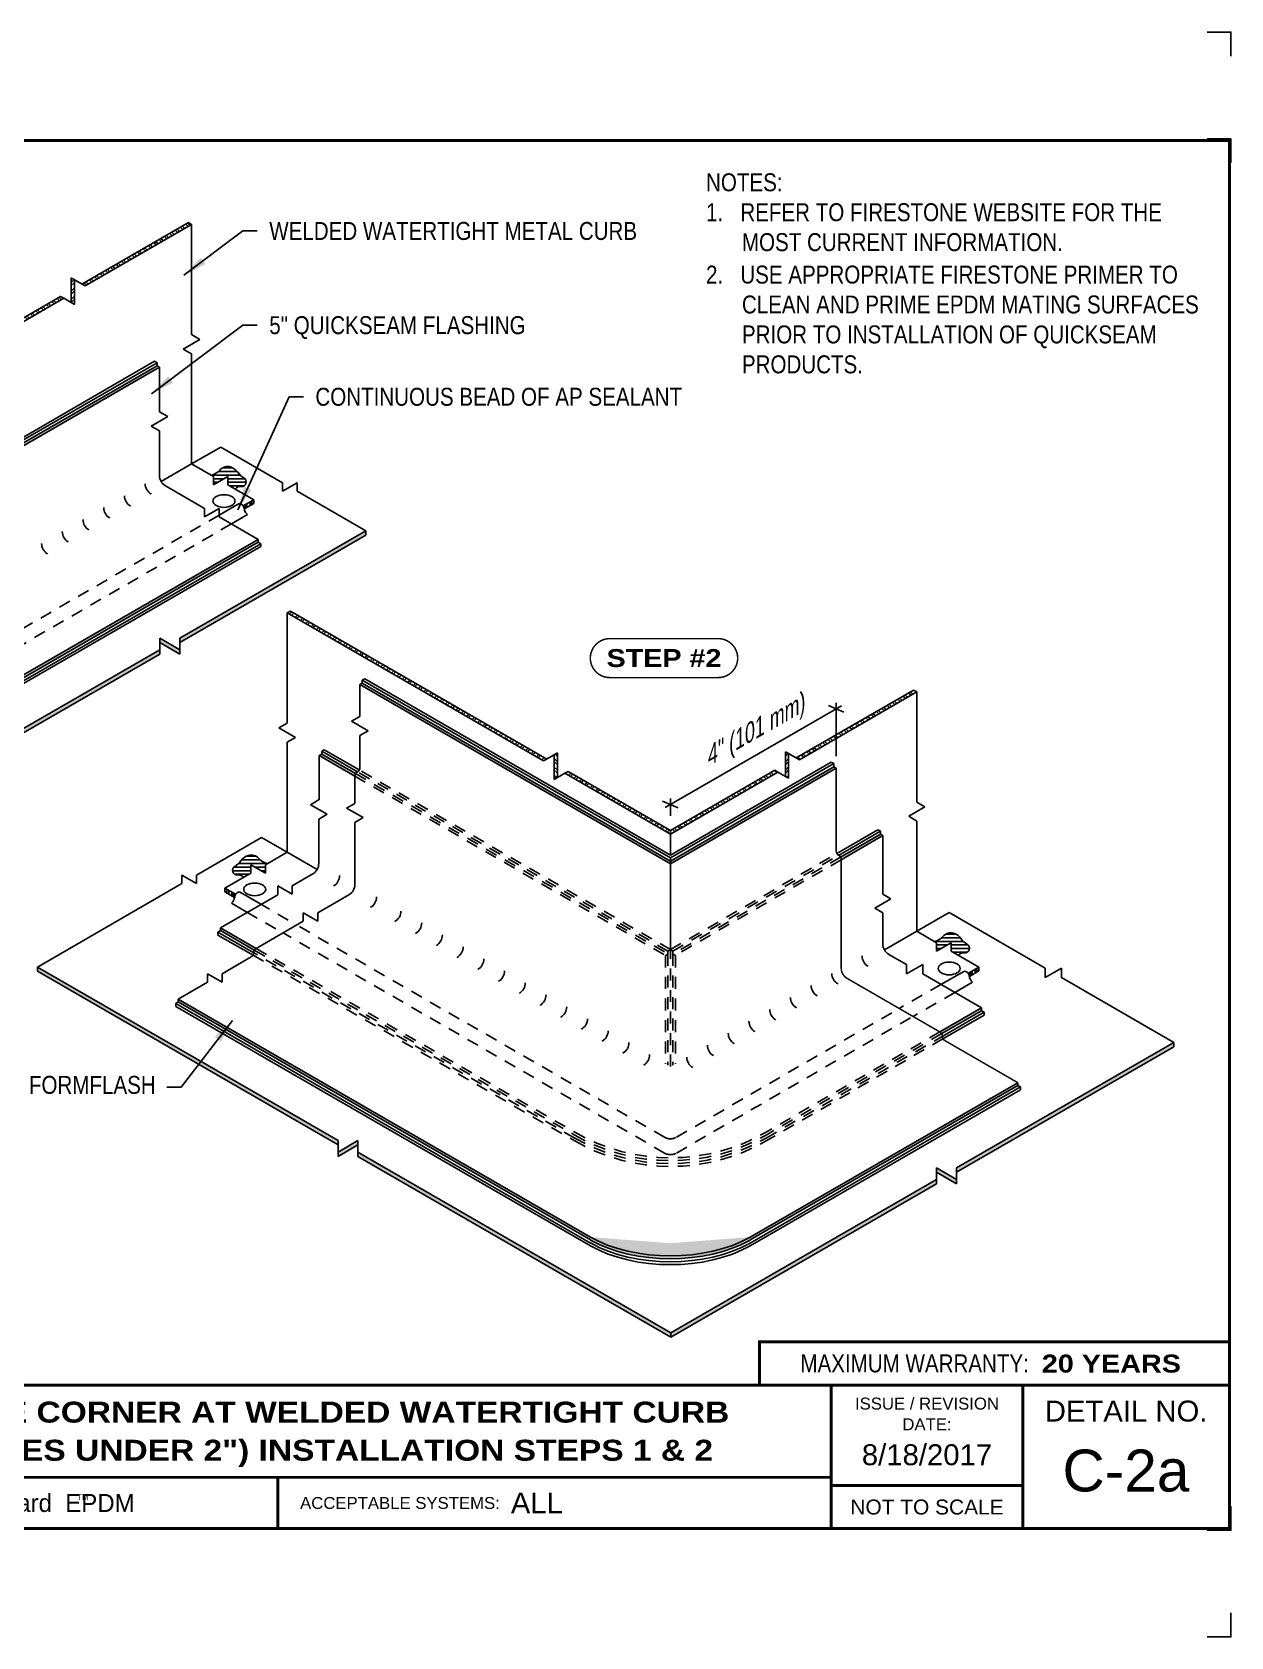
# Model space of a CAD drawing. Header units: inches. Extents: x 165.4 to 185.5, y -186.4 to -169.7.
# Drawn here: x 172.96 to 185.48, y -186.43 to -169.67 of the extents above; entities that cross this region are included whole.
import ezdxf
from ezdxf.enums import TextEntityAlignment as Align

# ---------------------------------------------------------------- set-up
doc = ezdxf.new("R2010")
doc.units = ezdxf.units.IN
doc.header["$MEASUREMENT"] = 0
doc.linetypes.add('HIDDEN', pattern=[0.375, 0.25, -0.125])
doc.linetypes.add('HIDDEN2', pattern=[0.1875, 0.125, -0.0625])
doc.layers.get('0').update_dxf_attribs({"linetype": 'CONTINUOUS'})
doc.layers.get('DEFPOINTS').update_dxf_attribs({"linetype": 'CONTINUOUS'})
for name, color, linetype in [('FSBP-ACCESSORY-OTHER', 7, 'CONTINUOUS'), ('FSBP-ANNO-NOTE', 7, 'CONTINUOUS'), ('FSBP-MEMBRANE', 7, 'CONTINUOUS'), ('FSBP-SEALANTS', 1, 'CONTINUOUS'), ('FSBP-TTLB', 7, 'CONTINUOUS'), ('FSBP-TTLB-BORDER', 7, 'CONTINUOUS'), ('FSBP-TTLB-TEXT', 7, 'CONTINUOUS')]:
    doc.layers.add(name, color=color, linetype=linetype)
doc.styles.add('FSBP_ARIAL', font='arial.ttf')
doc.styles.add('FSBP_ARIAL_BOLD', font='')
doc.styles.add('FSBP_ARIAL_NAR', font='ARIALN.TTF')
doc.styles.add('FSBP_BANKGOTHIC', font='bgothm.ttf')
doc.styles.get('FSBP_ARIAL_BOLD').set_extended_font_data('Arial Black')
doc.dimstyles.new('FSBP-LEADER', dxfattribs={"dimtxt": 0.1875, "dimasz": 0.25, "dimexe": 0.0625, "dimexo": 0.125, "dimgap": 0.125, "dimtad": 0, "dimtih": 1, "dimtoh": 1, "dimdec": 4, "dimzin": 0, "dimdsep": 46, "dimlunit": 4, "dimtxsty": 'FSBP_ARIAL_NAR', "dimcen": 0.09375, "dimclrd": 256, "dimclre": 256, "dimclrt": 256, "dimadec": 0, "dimazin": 0, "dimtfac": 1, "dimtdec": 4, "dimtofl": 0, "dimtmove": 0, "dimatfit": 3, "dimfxl": 0, "dimtolj": 1, "dimtzin": 0, "dimlwd": -1, "dimlwe": -1, "dimarcsym": 0})
pattern_1 = [(45, (0, 0), (-0.044194174, 0.044194174), []), (45, (0, 0.03125), (-0.044194174, 0.044194174), [])]
pattern_2 = [(135, (0, 0), (-0.044194174, -0.044194174), []), (135, (-0.03125, 0), (-0.044194174, -0.044194174), [])]

# ---------------------------------------------------------------- blocks, each defined once
blk = doc.blocks.new('TTLB-EPDM_2')
at = {"layer": 'DEFPOINTS', "linetype": 'Continuous', "ltscale": 1.75}
for points in [[(20.016, 13.881), (20.016, 14.131), (19.766, 14.131)], [(20.016, -2.381), (20.016, -2.631), (19.766, -2.631)]]:
    blk.add_lwpolyline(points, dxfattribs=at)
at = {"layer": 'DEFPOINTS', "color": 1}
for points in [[(20.016, 12.766), (20.016, 13.016), (19.766, 13.016)], [(20.016, -1.266), (20.016, -1.516), (19.766, -1.516)]]:
    blk.add_lwpolyline(points, dxfattribs=at)
at = {"layer": 'FSBP-TTLB', "const_width": 0.0312}
blk.add_lwpolyline([(15.09, 0), (20, 0), (20, 0.451), (15.09, 0.451)], close=True, dxfattribs=at)
for points in [[(0, 0), (0, -1.5), (20, -1.5), (20, 0), (0, 0)], [(15.84, 0), (15.84, -0.964)], [(17.841, 0), (17.841, -1.5)], [(20, 0), (20, -1.5)], [(4.825, -0.964), (15.84, -0.964)], [(15.84, -0.964), (15.84, -1.5)], [(15.84, -1.049), (17.841, -1.049)]]:
    blk.add_lwpolyline(points, dxfattribs=at)
at = {"layer": 'FSBP-TTLB-BORDER', "const_width": 0.0312}
blk.add_lwpolyline([(20, 0), (20, 13), (0, 13), (0, 0)], dxfattribs=at)
at = {"layer": 'FSBP-TTLB-TEXT', "const_width": 0.0312}
blk.add_lwpolyline([(10.062, -0.964), (10.062, -1.5)], dxfattribs=at)
at = {"layer": 'FSBP-TTLB-TEXT', "style": 'FSBP_ARIAL_NAR'}
blk.add_text('MAXIMUM WARRANTY:', height=0.1875, dxfattribs=at).set_placement((17.905, 0.226), align=Align.MIDDLE_RIGHT)
at = {"layer": 'FSBP-TTLB-TEXT'}
for s, height, style, p in [('ISSUE / REVISION', 0.125, 'FSBP_ARIAL', (16.841, -0.194)), ('DETAIL NO.', 0.2188, 'FSBP_ARIAL', (18.921, -0.272)), ('DATE:', 0.125, 'FSBP_ARIAL', (16.841, -0.41)), ('RubberGard  EPDM', 0.1875, 'FSBP_BANKGOTHIC', (7.443, -1.232)), ('TM', 0.0625, 'FSBP_BANKGOTHIC', (8.023, -1.17)), ('NOT TO SCALE', 0.15625, 'FSBP_ARIAL', (16.841, -1.274))]:
    blk.add_text(s, height=height, dxfattribs=dict(at, style=style)).set_placement(p, align=Align.MIDDLE_CENTER)
at = {"layer": 'FSBP-TTLB-TEXT', "style": 'FSBP_ARIAL'}
blk.add_text('ACCEPTABLE SYSTEMS:', height=0.125, dxfattribs=at).set_placement((10.293, -1.232), align=Align.MIDDLE_LEFT)
at = {"layer": 'FSBP-TTLB-TEXT'}
for tag, height, style, p in [('MAXIMUM_WARRANTY', 0.188, 'FSBP_ARIAL_BOLD', (18.04, 0.224)), ('ACCPT_SYSTEMS', 0.219, 'FSBP_ARIAL', (12.494, -1.232))]:
    blk.add_attdef(tag, text='', height=height, dxfattribs=dict(at, style=style)).set_placement(p, align=Align.MIDDLE_LEFT)
for tag, height, style, p in [('DETAIL_DESCP_LINE_1', 0.219, 'FSBP_ARIAL_BOLD', (10.331, -0.283)), ('DETAIL_DESCP_LINE_2', 0.219, 'FSBP_ARIAL_BOLD', (10.331, -0.681)), ('ISSUE_REV_DATE', 0.219, 'FSBP_ARIAL', (16.841, -0.728)), ('DETAIL_NUMBER', 0.438, 'FSBP_ARIAL', (18.919, -0.893))]:
    blk.add_attdef(tag, text='', height=height, dxfattribs=dict(at, style=style)).set_placement(p, align=Align.MIDDLE_CENTER)

msp = doc.modelspace()

# ---------------------------------------------------------------- hatches: boundary and pattern name
h = msp.add_hatch(color=256)
h.dxf.hatch_style = 1
h.paths.add_polyline_path([(172.686, -176.521), (173.752, -175.905), (173.739, -175.883), (172.686, -176.491, -0.131652), (172.186, -176.625), (172.186, -176.655, 0.131652)])
at = {"layer": 'FSBP-ACCESSORY-OTHER'}
h = msp.add_hatch(dxfattribs=at)
h.set_pattern_fill('STEEL', color=256, scale=0.5, style=0)
h.set_pattern_definition(pattern_1)
h.paths.add_polyline_path([(173.4, -172.26), (173.366, -172.24), (173.366, -172.498), (173.4, -172.518)])
h.paths.add_polyline_path([(171.118, -172.434), (171.084, -172.453), (172.186, -173.089), (172.186, -173.05)])
h.paths.add_polyline_path([(169.783, -171.663), (169.749, -171.683), (170.86, -172.324), (170.894, -172.305)])
h = msp.add_hatch(dxfattribs=at)
h.set_pattern_fill('STEEL', color=256, scale=0.5, angle=90, style=0)
h.set_pattern_definition(pattern_2)
h.paths.add_polyline_path([(173.288, -172.453), (173.254, -172.434), (172.186, -173.05), (172.186, -173.089)])
h.paths.add_polyline_path([(174.623, -171.683), (174.589, -171.663), (173.478, -172.305), (173.512, -172.324)])
h.paths.add_polyline_path([(171.006, -172.24), (170.972, -172.26), (170.972, -172.518), (171.006, -172.498)])
h = msp.add_hatch(dxfattribs=at)
h.set_pattern_fill('STEEL', color=256, scale=0.4, angle=45, style=0)
h.set_pattern_definition([(90, (343.233444, -47.10611), (0.05, 7e-18), []), (90, (343.25112, -47.08843), (0.05, 7e-18), [])])
edge = h.paths.add_edge_path()
edge.add_line((175.272, -174.558), (175.272, -174.597))
edge.add_line((175.272, -174.597), (175.172, -174.654))
edge.add_spline(control_points=[(175.172, -174.654), (175.17, -174.642), (175.168, -174.63), (175.162, -174.621)], knot_values=[0.07603, 0.07603, 0.07603, 0.07603, 0.128056, 0.128056, 0.128056, 0.128056], degree=3, periodic=0)
edge.add_line((175.162, -174.621), (175.272, -174.558))
h = msp.add_hatch(dxfattribs=at)
h.set_pattern_fill('STEEL', color=256, scale=0.5, style=0)
h.set_pattern_definition(pattern_1)
h.paths.add_polyline_path([(175.655, -175.72), (175.621, -175.739), (178.298, -177.285), (178.332, -177.266)])
h.paths.add_polyline_path([(178.556, -177.395), (178.522, -177.414), (179.624, -178.051), (179.624, -178.012)])
h.paths.add_polyline_path([(180.859, -177.208), (180.825, -177.189), (180.825, -177.447), (180.859, -177.467)])
h = msp.add_hatch(dxfattribs=at)
h.set_pattern_fill('STEEL', color=256, scale=0.5, angle=90, style=0)
h.set_pattern_definition(pattern_2)
h.paths.add_polyline_path([(178.41, -177.479), (178.444, -177.459), (178.444, -177.201), (178.41, -177.221)])
h.paths.add_polyline_path([(179.624, -178.012), (179.624, -178.051), (180.747, -177.402), (180.713, -177.383)])
h.paths.add_polyline_path([(181.356, -177.051), (181.356, -177.012), (180.937, -177.253), (180.971, -177.273)])
h.paths.add_polyline_path([(182.198, -176.565), (182.164, -176.545), (181.356, -177.012), (181.356, -177.051)])
h = msp.add_hatch(dxfattribs=at)
h.set_pattern_fill('STEEL', color=256, scale=0.4, angle=45, style=0)
h.set_pattern_definition([(90, (7.010076, -51.1629), (-0.05, 7e-18), []), (90, (6.9924, -51.14522), (-0.05, 7e-18), [])])
edge = h.paths.add_edge_path()
edge.add_line((174.971, -178.614), (174.971, -178.653))
edge.add_line((174.971, -178.653), (175.071, -178.711))
edge.add_spline(control_points=[(175.071, -178.711), (175.074, -178.699), (175.076, -178.687), (175.081, -178.678)], knot_values=[0.07603, 0.07603, 0.07603, 0.07603, 0.128056, 0.128056, 0.128056, 0.128056], degree=3, periodic=0)
edge.add_line((175.081, -178.678), (174.971, -178.614))
h = msp.add_hatch(dxfattribs=at)
h.set_pattern_fill('STEEL', color=256, scale=0.4, angle=45, style=0)
h.set_pattern_definition([(90, (350.808213, -51.98812), (0.05, 7e-18), []), (90, (350.82589, -51.970444), (0.05, 7e-18), [])])
edge = h.paths.add_edge_path()
edge.add_line((182.847, -179.44), (182.847, -179.479))
edge.add_line((182.847, -179.479), (182.747, -179.536))
edge.add_spline(control_points=[(182.747, -179.536), (182.745, -179.524), (182.742, -179.512), (182.737, -179.503)], knot_values=[0.07603, 0.07603, 0.07603, 0.07603, 0.128056, 0.128056, 0.128056, 0.128056], degree=3, periodic=0)
edge.add_line((182.737, -179.503), (182.847, -179.44))
at = {"layer": 'FSBP-MEMBRANE'}
h = msp.add_hatch(color=256, dxfattribs=at)
h.paths.add_polyline_path([(174.224, -173.179), (174.25, -173.194), (172.201, -174.378), (172.175, -174.363)])
edge = h.paths.add_edge_path()
edge.add_line((173.715, -175.927), (173.701, -175.904))
edge.add_arc((173.231, -175.021), 1, 298.0486, 300)
edge.add_line((173.731, -175.888), (175.281, -174.993))
edge.add_line((175.281, -174.993), (175.281, -175.023))
edge.add_line((175.281, -175.023), (173.731, -175.918))
edge.add_arc((173.231, -175.051), 1, 298.9084, 300, ccw=False)
edge = h.paths.add_edge_path()
edge.add_line((172.201, -175.522), (172.175, -175.522))
edge.add_line((172.175, -175.522), (172.175, -174.363))
edge.add_line((172.175, -174.363), (172.201, -174.378))
edge.add_line((172.201, -174.378), (172.201, -175.509))
edge.add_arc((172.326, -175.509), 0.125, 540, 545.9726)
h = msp.add_hatch(color=256, dxfattribs=at)
h.paths.add_polyline_path([(167.93, -174.882), (167.93, -174.927), (169.873, -176.049), (169.873, -176.004)])
h.paths.add_polyline_path([(170.08, -176.049), (170.08, -176.004), (169.873, -176.124), (169.873, -176.169)])
h.paths.add_polyline_path([(170.08, -176.124), (170.08, -176.169), (172.186, -177.384), (172.186, -177.339)])
h.paths.add_polyline_path([(174.292, -176.169), (174.292, -176.124), (172.186, -177.339), (172.186, -177.384)])
h.paths.add_polyline_path([(174.292, -176.004), (174.292, -176.049), (174.499, -176.169), (174.499, -176.124)])
h.paths.add_polyline_path([(176.442, -174.927), (176.442, -174.882), (174.499, -176.004), (174.499, -176.049)])
h = msp.add_hatch(color=256, dxfattribs=at)
h.paths.add_polyline_path([(176.406, -176.473), (176.38, -176.488), (179.624, -178.361), (179.624, -178.331)])
h.paths.add_polyline_path([(181.356, -177.361), (181.33, -177.346), (179.624, -178.331), (179.624, -178.361)])
h = msp.add_hatch(color=256, dxfattribs=at)
h.paths.add_polyline_path([(175.982, -177.214), (175.956, -177.229), (176.328, -177.444, -0.14145), (176.335, -177.418)])
h.paths.add_polyline_path([(174.925, -179.028), (174.925, -179.058), (175.278, -179.262, -0.14145), (175.298, -179.243)])
h = msp.add_hatch(color=256, dxfattribs=at)
h.paths.add_polyline_path([(181.843, -178.066), (181.817, -178.051), (181.401, -178.291, -0.141435), (181.408, -178.317)])
h.paths.add_polyline_path([(182.873, -179.894), (182.873, -179.864), (182.438, -180.116, -0.14145), (182.458, -180.134)])
h = msp.add_hatch(color=256, dxfattribs=at)
h.paths.add_polyline_path([(173.012, -179.438), (173.012, -179.483), (176.153, -181.296), (176.153, -181.251)])
h.paths.add_polyline_path([(176.359, -181.296), (176.359, -181.251), (176.153, -181.371), (176.153, -181.416)])
h.paths.add_polyline_path([(176.359, -181.371), (176.359, -181.416), (179.629, -183.304), (179.629, -183.259)])
h.paths.add_polyline_path([(182.404, -181.702), (182.404, -181.657), (179.629, -183.259), (179.629, -183.304)])
h.paths.add_polyline_path([(182.404, -181.537), (182.404, -181.582), (182.611, -181.702), (182.611, -181.657)])
h.paths.add_polyline_path([(184.882, -180.271), (184.882, -180.226), (182.611, -181.537), (182.611, -181.582)])
h = msp.add_hatch(color=256, dxfattribs=at)
edge = h.paths.add_edge_path()
edge.add_line((174.484, -179.773), (174.484, -179.803))
edge.add_line((174.484, -179.803), (178.79, -182.289))
edge.add_ellipse((179.625, -181.805), major_axis=(1.187, 0.001), ratio=0.573411, start_angle=225.2917, end_angle=314.5129)
edge.add_line((180.457, -182.289), (183.252, -180.676))
edge.add_line((183.252, -180.676), (183.252, -180.646))
edge.add_line((183.252, -180.646), (180.457, -182.259))
edge.add_ellipse((179.625, -181.775), major_axis=(1.187, 0.001), ratio=0.573411, start_angle=225.2917, end_angle=314.5129, ccw=False)
edge.add_line((178.79, -182.259), (174.484, -179.773))
at = {"layer": 'FSBP-SEALANTS'}
h = msp.add_hatch(dxfattribs=at)
h.set_pattern_fill('ANSI31', color=256, scale=0.3, angle=135, style=0)
h.paths.add_polyline_path([(175.169, -174.33, -0.114172), (175.105, -174.271, 0.17273), (175.028, -174.215, 0.294299), (174.919, -174.247, -0.169032), (174.826, -174.3), (174.851, -174.314), (174.851, -174.402), (175.003, -174.314), (175.003, -174.402), (175.079, -174.446, -0.271759), (175.14, -174.419, 0.817617)])
h = msp.add_hatch(dxfattribs=at)
h.set_pattern_fill('ANSI31', color=256, scale=0.3, angle=135, style=0)
h.set_pattern_definition([(180, (5.871283, -4.056792), (-7e-18, -0.0375), [])])
h.paths.add_polyline_path([(175.24, -178.371), (175.393, -178.459), (175.393, -178.371), (175.417, -178.357, -0.169032), (175.324, -178.304, 0.294299), (175.215, -178.272, 0.17273), (175.138, -178.328, -0.114172), (175.074, -178.387, 0.817617), (175.104, -178.476, -0.271759), (175.165, -178.503), (175.24, -178.459)])
h = msp.add_hatch(dxfattribs=at)
h.set_pattern_fill('ANSI31', color=256, scale=0.3, angle=135, style=0)
h.set_pattern_definition([(180, (7.553695, -4.869847), (-7e-18, -0.0375), [])])
h.paths.add_polyline_path([(182.723, -179.2, -0.114172), (182.659, -179.141, 0.17273), (182.582, -179.085, 0.294299), (182.473, -179.117, -0.169032), (182.38, -179.17), (182.404, -179.184), (182.404, -179.272), (182.557, -179.184), (182.557, -179.272), (182.633, -179.316, -0.271759), (182.693, -179.289, 0.817617)])

# ---------------------------------------------------------------- linework, layer by layer
at = {"layer": 'FSBP-ACCESSORY-OTHER'}
for p, q in [((173.478, -172.305), (174.589, -171.663)), ((174.623, -171.683), (173.512, -172.324)), ((174.623, -171.683), (174.589, -171.663)), ((174.623, -172.833), (174.623, -171.683)), ((173.4, -172.26), (173.366, -172.24)), ((173.366, -172.24), (173.366, -172.498)), ((173.4, -172.518), (173.4, -172.26)), ((173.4, -172.26), (173.512, -172.324)), ((172.186, -173.05), (173.254, -172.434)), ((173.288, -172.453), (172.186, -173.089)), ((173.288, -172.453), (173.254, -172.434)), ((173.4, -172.518), (173.288, -172.453)), ((174.536, -172.983), (174.709, -172.883)), ((174.709, -172.883), (174.623, -172.833)), ((174.536, -172.983), (174.623, -173.032)), ((174.623, -174.183), (174.623, -173.032)), ((174.623, -174.183), (174.304, -174.366)), ((174.623, -174.183), (174.851, -174.314)), ((174.851, -174.402), (175.003, -174.314)), ((174.851, -174.402), (174.851, -174.314)), ((175.003, -174.314), (175.003, -174.402)), ((175.003, -174.402), (175.272, -174.558)), ((175.272, -174.558), (175.162, -174.621)), ((175.272, -174.597), (175.172, -174.654)), ((175.272, -174.558), (175.272, -174.597)), ((175.621, -175.739), (175.655, -175.72)), ((175.621, -175.739), (178.298, -177.285)), ((175.621, -176.89), (175.621, -175.739)), ((178.332, -177.266), (175.655, -175.72)), ((182.164, -176.545), (180.937, -177.253)), ((180.971, -177.273), (182.198, -176.565)), ((182.198, -176.565), (182.164, -176.545)), ((182.198, -177.717), (182.198, -176.565)), ((175.534, -176.94), (175.621, -176.89)), ((175.707, -177.039), (175.534, -176.94)), ((175.707, -177.039), (175.621, -177.089)), ((175.621, -178.239), (175.621, -177.089)), ((178.41, -177.221), (178.298, -177.285)), ((178.41, -177.221), (178.444, -177.201)), ((178.41, -177.479), (178.41, -177.221)), ((178.444, -177.201), (178.444, -177.459)), ((180.825, -177.189), (180.859, -177.208)), ((180.825, -177.189), (180.825, -177.447)), ((180.859, -177.467), (180.859, -177.208)), ((180.859, -177.208), (180.971, -177.273)), ((178.41, -177.479), (178.522, -177.414)), ((178.522, -177.414), (178.556, -177.395)), ((178.522, -177.414), (179.624, -178.051)), ((179.624, -178.012), (178.556, -177.395)), ((180.713, -177.383), (179.624, -178.012)), ((179.624, -178.051), (180.747, -177.402)), ((180.747, -177.402), (180.713, -177.383)), ((180.859, -177.467), (180.747, -177.402)), ((182.113, -177.864), (182.282, -177.766)), ((182.282, -177.766), (182.198, -177.717)), ((182.113, -177.864), (182.198, -177.913)), ((182.198, -179.065), (182.198, -177.913)), ((179.624, -178.051), (179.624, -178.012)), ((179.624, -178.051), (179.624, -178.269)), ((175.621, -178.239), (175.393, -178.371)), ((175.621, -178.239), (175.935, -178.421)), ((175.24, -178.459), (174.971, -178.614)), ((175.393, -178.459), (175.24, -178.371)), ((175.24, -178.371), (175.24, -178.459)), ((175.393, -178.459), (175.393, -178.371)), ((174.971, -178.614), (175.081, -178.678)), ((174.971, -178.614), (174.971, -178.653)), ((174.971, -178.653), (175.071, -178.711)), ((182.198, -179.065), (181.86, -179.26)), ((182.198, -179.065), (182.404, -179.184)), ((182.404, -179.272), (182.557, -179.184)), ((182.404, -179.272), (182.404, -179.184)), ((182.557, -179.184), (182.557, -179.272)), ((182.557, -179.272), (182.847, -179.44)), ((182.847, -179.44), (182.737, -179.503)), ((182.847, -179.479), (182.747, -179.536)), ((182.847, -179.44), (182.847, -179.479))]:
    msp.add_line(p, q, dxfattribs=at)
for centre in [(174.961, -174.571), (182.536, -179.453)]:
    msp.add_ellipse(centre, major_axis=(-0.115, 0), ratio=0.57735, dxfattribs=at)
at = {"layer": 'FSBP-ACCESSORY-OTHER', "extrusion": (0, 0, -1)}
msp.add_ellipse((175.282, -178.627), major_axis=(0.115, 0), ratio=0.57735, dxfattribs=at)
at = {"layer": 'FSBP-ANNO-NOTE'}
for p, q in [((181.41, -176.71), (179.57, -177.772)), ((181.437, -176.775), (181.275, -176.706)), ((181.356, -177.236), (181.356, -176.678)), ((179.705, -177.775), (179.542, -177.706)), ((179.624, -177.858), (179.624, -177.678))]:
    msp.add_line(p, q, dxfattribs=at)
at = {"layer": 'FSBP-ANNO-NOTE', "const_width": 0.0156}
msp.add_lwpolyline([(178.991, -176.415), (180.123, -176.415, 1), (180.123, -176.008), (178.991, -176.008, 1)], format="xyb", close=True, dxfattribs=at)
at = {"layer": 'FSBP-MEMBRANE'}
for p, q in [((172.186, -174.295), (174.236, -173.111)), ((172.186, -174.325), (174.262, -173.126)), ((174.236, -173.111), (174.262, -173.126)), ((174.262, -173.126), (174.262, -173.158)), ((174.262, -173.158), (172.212, -174.341)), ((174.288, -173.173), (172.238, -174.356)), ((174.262, -173.158), (174.288, -173.173)), ((174.374, -173.688), (174.288, -173.639)), ((174.201, -173.788), (174.374, -173.688)), ((174.201, -173.788), (174.288, -173.838)), ((174.623, -174.183), (174.927, -174.007)), ((174.927, -174.007), (175.574, -174.381)), ((175.574, -174.469), (175.727, -174.381)), ((175.574, -174.469), (175.574, -174.381)), ((175.727, -174.381), (175.727, -174.469)), ((175.727, -174.469), (176.442, -174.882)), ((174.758, -174.736), (174.91, -174.648)), ((174.758, -174.736), (174.758, -174.648)), ((174.91, -174.648), (174.91, -174.736)), ((175.318, -174.971), (172.686, -176.491)), ((176.442, -174.882), (174.499, -176.004)), ((176.442, -174.927), (174.499, -176.049)), ((175.318, -175.001), (175.318, -174.971)), ((176.442, -174.882), (176.442, -174.927)), ((175.318, -175.001), (172.686, -176.521)), ((172.686, -176.552), (175.345, -175.017)), ((172.686, -176.582), (175.345, -175.047)), ((175.345, -175.017), (175.318, -175.001)), ((175.345, -175.047), (175.345, -175.017)), ((174.292, -176.124), (172.186, -177.339)), ((174.499, -176.124), (174.292, -176.004)), ((174.292, -176.004), (174.292, -176.169)), ((174.499, -176.169), (174.292, -176.049)), ((174.499, -176.169), (174.499, -176.004)), ((174.292, -176.169), (172.186, -177.384)), ((176.406, -176.473), (176.38, -176.488)), ((179.624, -178.361), (176.38, -176.488)), ((176.38, -176.488), (176.38, -176.821)), ((176.432, -176.427), (176.406, -176.442)), ((176.406, -176.473), (176.406, -176.442)), ((179.624, -178.299), (176.406, -176.442)), ((176.406, -176.473), (179.624, -178.331)), ((179.624, -178.269), (176.432, -176.427)), ((176.294, -176.871), (176.38, -176.821)), ((176.467, -176.971), (176.294, -176.871)), ((176.467, -176.971), (176.38, -177.021)), ((176.008, -177.168), (175.982, -177.183)), ((176.374, -177.38), (176.008, -177.168)), ((176.38, -177.021), (176.38, -177.354)), ((175.982, -177.214), (175.956, -177.229)), ((175.956, -177.229), (176.328, -177.444)), ((175.982, -177.214), (175.982, -177.183)), ((176.355, -177.399), (175.982, -177.183)), ((175.982, -177.214), (176.335, -177.418)), ((179.624, -178.269), (181.304, -177.299)), ((179.624, -178.299), (181.33, -177.314)), ((181.304, -177.299), (181.33, -177.314)), ((181.33, -177.346), (181.33, -177.314)), ((176.328, -177.444), (176.328, -177.729)), ((179.624, -178.331), (181.33, -177.346)), ((181.356, -177.361), (179.624, -178.361)), ((181.33, -177.346), (181.356, -177.361)), ((176.038, -177.842), (175.865, -177.743)), ((176.242, -177.779), (176.328, -177.729)), ((176.415, -177.878), (176.242, -177.779)), ((176.038, -177.842), (175.951, -177.892)), ((176.415, -177.878), (176.328, -177.928)), ((176.328, -177.928), (176.328, -178.576)), ((181.362, -178.252), (181.791, -178.005)), ((181.791, -178.005), (181.817, -178.02)), ((175.354, -178.086), (174.673, -178.479)), ((175.354, -178.086), (175.621, -178.239)), ((181.381, -178.272), (181.817, -178.02)), ((181.817, -178.051), (181.401, -178.291)), ((181.843, -178.066), (181.408, -178.317)), ((181.817, -178.051), (181.817, -178.02)), ((181.817, -178.051), (181.843, -178.066)), ((179.624, -178.299), (179.624, -179.256)), ((174.673, -178.567), (174.52, -178.479)), ((174.52, -178.479), (174.52, -178.567)), ((174.673, -178.567), (174.673, -178.479)), ((174.52, -178.567), (173.012, -179.438)), ((175.674, -178.678), (175.522, -178.59)), ((175.674, -178.678), (175.674, -178.59)), ((181.928, -178.725), (181.843, -178.676)), ((176.266, -178.684), (175.94, -178.872)), ((181.758, -178.823), (181.928, -178.725)), ((181.758, -178.823), (181.843, -178.872)), ((175.788, -178.96), (175.298, -179.243)), ((175.94, -178.96), (175.788, -178.872)), ((175.788, -178.872), (175.788, -178.96)), ((175.94, -178.96), (175.94, -178.872)), ((181.843, -178.872), (181.843, -179.197)), ((182.534, -178.87), (182.198, -179.065)), ((182.534, -178.87), (183.539, -179.45)), ((174.898, -179.074), (174.925, -179.058)), ((174.898, -179.104), (174.898, -179.074)), ((175.272, -179.289), (174.898, -179.074)), ((174.925, -179.058), (174.925, -179.028)), ((174.925, -179.028), (175.298, -179.243)), ((174.925, -179.058), (175.278, -179.262)), ((174.941, -179.509), (175.246, -179.333)), ((182.089, -179.412), (181.905, -179.306)), ((173.012, -179.438), (176.153, -181.251)), ((173.012, -179.438), (173.012, -179.483)), ((176.153, -181.296), (173.012, -179.483)), ((174.941, -179.597), (174.788, -179.509)), ((174.788, -179.509), (174.788, -179.597)), ((174.941, -179.597), (174.941, -179.509)), ((182.089, -179.51), (182.259, -179.412)), ((182.089, -179.51), (182.089, -179.412)), ((182.259, -179.412), (182.259, -179.51)), ((183.539, -179.548), (183.709, -179.45)), ((183.539, -179.548), (183.539, -179.45)), ((183.709, -179.45), (183.709, -179.548)), ((174.484, -179.773), (174.788, -179.597)), ((183.709, -179.548), (184.882, -180.226)), ((174.457, -179.819), (174.484, -179.803)), ((174.457, -179.849), (174.457, -179.819)), ((178.79, -182.321), (174.457, -179.819)), ((174.457, -179.849), (178.79, -182.351)), ((174.484, -179.793), (174.484, -179.773)), ((174.484, -179.803), (174.484, -179.773)), ((178.79, -182.259), (174.484, -179.773)), ((178.79, -182.289), (174.484, -179.803)), ((182.873, -179.864), (182.438, -180.116)), ((182.873, -179.894), (182.458, -180.134)), ((182.464, -180.162), (182.9, -179.91)), ((182.873, -179.894), (182.873, -179.864)), ((182.9, -179.91), (182.873, -179.894)), ((182.9, -179.94), (182.9, -179.91)), ((184.882, -180.226), (182.611, -181.537)), ((184.882, -180.271), (182.611, -181.582)), ((184.882, -180.226), (184.882, -180.271)), ((183.252, -180.646), (180.457, -182.259)), ((180.457, -182.289), (183.252, -180.676)), ((183.252, -180.666), (183.252, -180.646)), ((183.252, -180.676), (183.252, -180.646)), ((183.28, -180.691), (183.252, -180.676)), ((180.457, -182.321), (183.28, -180.691)), ((183.28, -180.721), (180.457, -182.351)), ((183.28, -180.721), (183.28, -180.691)), ((176.153, -181.371), (176.359, -181.251)), ((176.153, -181.416), (176.153, -181.251)), ((176.153, -181.416), (176.359, -181.296)), ((176.359, -181.251), (176.359, -181.416)), ((176.359, -181.371), (179.629, -183.259)), ((179.629, -183.304), (176.359, -181.416)), ((182.404, -181.657), (179.629, -183.259)), ((182.611, -181.657), (182.404, -181.537)), ((182.404, -181.537), (182.404, -181.702)), ((182.611, -181.702), (182.404, -181.582)), ((182.611, -181.702), (182.611, -181.537)), ((182.404, -181.702), (179.629, -183.304)), ((179.629, -183.259), (179.629, -183.304))]:
    msp.add_line(p, q, dxfattribs=at)
at = {"layer": 'FSBP-MEMBRANE', "linetype": 'HIDDEN2'}
for p, q in [((176.328, -177.444), (179.572, -179.317)), ((176.335, -177.418), (179.598, -179.302)), ((179.598, -179.271), (176.355, -177.399)), ((179.624, -179.256), (176.374, -177.38)), ((179.624, -179.256), (181.362, -178.252)), ((179.65, -179.271), (181.381, -178.272)), ((181.401, -178.291), (179.65, -179.302)), ((181.408, -178.317), (179.676, -179.317)), ((175.265, -179.315), (178.624, -181.254)), ((178.624, -181.224), (175.272, -179.289)), ((175.278, -179.262), (178.624, -181.193)), ((175.298, -179.243), (178.624, -181.163)), ((179.572, -179.317), (179.572, -180.448)), ((179.598, -179.302), (179.598, -180.463)), ((179.624, -180.478), (179.624, -179.256)), ((179.65, -179.302), (179.65, -180.463)), ((179.676, -179.317), (179.676, -180.448)), ((179.624, -180.478), (179.624, -180.013)), ((182.438, -180.116), (180.624, -181.163)), ((182.458, -180.134), (180.624, -181.193)), ((180.624, -181.224), (182.464, -180.162)), ((182.471, -180.188), (180.624, -181.254))]:
    msp.add_line(p, q, dxfattribs=at)
at = {"layer": 'FSBP-MEMBRANE', "linetype": 'HIDDEN'}
for p, q in [((179.598, -179.302), (179.572, -179.317)), ((179.624, -179.256), (179.598, -179.271)), ((179.598, -179.302), (179.598, -179.271)), ((179.624, -179.256), (179.65, -179.271)), ((179.65, -179.302), (179.65, -179.271)), ((179.65, -179.302), (179.676, -179.317))]:
    msp.add_line(p, q, dxfattribs=at)
at = {"layer": 'FSBP-MEMBRANE'}
for points in [[(174.288, -173.639), (174.288, -173.173)], [(175.318, -174.971), (174.91, -174.736)], [(175.345, -175.047), (173.796, -175.941)], [(175.865, -177.743), (175.956, -177.69), (175.956, -177.229)], [(181.843, -178.676), (181.843, -178.066)], [(174.925, -179.028), (175.522, -178.684), (175.522, -178.59)], [(174.898, -179.104), (175.265, -179.315)], [(182.873, -179.864), (182.259, -179.51)], [(182.9, -179.94), (182.471, -180.188)]]:
    msp.add_lwpolyline(points, dxfattribs=at)
for points in [[(174.758, -174.648), (174.35, -174.412, -0.267949), (174.288, -174.304), (174.288, -173.838)], [(174.201, -174.498), (174.201, -174.498, -0.267949), (174.138, -174.39)], [(173.768, -174.748), (173.768, -174.748, -0.267949), (173.705, -174.64)], [(173.984, -174.623), (173.984, -174.623, -0.267949), (173.922, -174.515)], [(173.551, -174.873), (173.551, -174.873, -0.267949), (173.489, -174.765)], [(173.335, -174.998), (173.335, -174.998, -0.267949), (173.272, -174.89)], [(173.118, -175.123), (173.118, -175.123, -0.267949), (173.056, -175.015)], [(175.674, -178.59), (175.889, -178.466, 0.267949), (175.951, -178.358), (175.951, -177.892)], [(176.105, -178.591, 0.267949), (176.168, -178.483)], [(176.492, -178.814), (176.492, -178.814, 0.267949), (176.554, -178.706)], [(176.747, -178.962), (176.747, -178.962, 0.267949), (176.809, -178.853)], [(176.963, -179.087), (176.963, -179.087, 0.267949), (177.026, -178.978)], [(177.18, -179.212), (177.18, -179.212, 0.267949), (177.242, -179.103)], [(177.396, -179.337), (177.396, -179.337, 0.267949), (177.459, -179.228)], [(177.613, -179.462), (177.613, -179.462, 0.267949), (177.675, -179.353)], [(177.829, -179.587), (177.829, -179.587, 0.267949), (177.892, -179.478)], [(181.373, -179.613), (181.373, -179.613, -0.267949), (181.31, -179.505)], [(178.046, -179.712), (178.046, -179.712, 0.267949), (178.108, -179.603)], [(181.156, -179.738), (181.156, -179.738, -0.267949), (181.094, -179.63)], [(178.262, -179.837), (178.262, -179.837, 0.267949), (178.325, -179.728)], [(180.94, -179.863), (180.94, -179.863, -0.267949), (180.877, -179.755)], [(178.479, -179.962), (178.479, -179.962, 0.267949), (178.541, -179.853)], [(178.695, -180.087), (178.695, -180.087, 0.267949), (178.758, -179.978)], [(180.507, -180.113), (180.507, -180.113, -0.267949), (180.444, -180.005)], [(180.723, -179.988), (180.723, -179.988, -0.267949), (180.661, -179.88)], [(178.912, -180.212), (178.912, -180.212, 0.267949), (178.974, -180.103)], [(180.29, -180.238), (180.29, -180.238, -0.267949), (180.228, -180.13)], [(179.128, -180.337), (179.128, -180.337, 0.267949), (179.191, -180.228)], [(179.345, -180.462), (179.345, -180.462, 0.267949), (179.407, -180.353)], [(180.074, -180.363), (180.074, -180.363, -0.267949), (180.011, -180.255)], [(179.857, -180.488), (179.857, -180.488, -0.267949), (179.795, -180.38)]]:
    msp.add_lwpolyline(points, format="xyb", dxfattribs=at)
at = {"layer": 'FSBP-MEMBRANE', "const_width": 0.0156}
msp.add_lwpolyline([(181.356, -177.361), (181.356, -178.227, 0.288675), (181.382, -178.272, -0.288675), (181.408, -178.317), (181.408, -179.448, 0.267949), (181.47, -179.557), (182.438, -180.116, -0.288675), (182.464, -180.161, 0.288675), (182.49, -180.206), (183.252, -180.646)], format="xyb", dxfattribs=at)
at = {"layer": 'FSBP-MEMBRANE'}
for centre, radius, start, end in [((173.269, -175), 1, 298.0486, 300), ((173.269, -175.03), 1, 298.9084, 300), ((176.377, -177.443), 0.0487, 117.7958, 182.2042), ((176.331, -177.356), 0.0489, 297.8355, 2.0956), ((176.203, -178.576), 0.125, 300, 0), ((175.223, -179.29), 0.0487, 297.7958, 2.2042), ((175.32, -179.286), 0.0488, 117.7958, 182.2042), ((181.751, -179.322), 0.125, 180, 240), ((181.968, -179.197), 0.125, 180, 240)]:
    msp.add_arc(centre, radius, start, end, dxfattribs=at)
at = {"layer": 'FSBP-MEMBRANE', "linetype": 'HIDDEN2'}
for centre in [(179.624, -179.431), (179.624, -179.461), (179.624, -179.492), (179.624, -179.522)]:
    msp.add_arc(centre, 2, 240, 300, dxfattribs=at)
at = {"layer": 'FSBP-MEMBRANE'}
for centre in [(179.625, -181.775), (179.625, -181.805), (179.625, -181.836), (179.625, -181.866)]:
    msp.add_ellipse(centre, major_axis=(1.187, 0.001), ratio=0.573411, start_param=3.932081, end_param=5.489285, dxfattribs=at)
at = {"layer": 'FSBP-SEALANTS'}
for p, q in [((175.119, -174.598), (174.91, -174.718)), ((175.206, -174.713), (175.038, -174.81)), ((175.124, -178.654), (175.329, -178.772)), ((175.038, -178.77), (175.201, -178.864)), ((182.694, -179.48), (182.45, -179.62)), ((182.781, -179.595), (182.594, -179.703))]:
    msp.add_line(p, q, dxfattribs=at)
at = {"layer": 'FSBP-SEALANTS', "linetype": 'HIDDEN2'}
for p, q in [((174.91, -174.718), (172.311, -176.219)), ((175.038, -174.81), (172.311, -176.384)), ((175.329, -178.772), (175.721, -178.999)), ((175.201, -178.864), (175.578, -179.081)), ((179.561, -181.216), (175.721, -178.999)), ((179.561, -181.381), (175.578, -179.081)), ((182.45, -179.62), (182.015, -179.871)), ((182.594, -179.703), (182.159, -179.954)), ((179.686, -181.216), (182.015, -179.871)), ((179.686, -181.381), (182.159, -179.954))]:
    msp.add_line(p, q, dxfattribs=at)
at = {"layer": 'FSBP-SEALANTS'}
for points in [[(175.079, -174.446, -0.271759), (175.14, -174.419, 0.817617), (175.169, -174.33, -0.114172), (175.105, -174.271, 0.17273), (175.028, -174.215, 0.294299), (174.919, -174.247, -0.169032), (174.826, -174.3, -0.783656)], [(175.165, -178.503, 0.271759), (175.104, -178.476, -0.817617), (175.074, -178.387, 0.114172), (175.138, -178.328, -0.17273), (175.215, -178.272, -0.294299), (175.324, -178.304, 0.169032), (175.417, -178.357, 0.783656)], [(182.633, -179.316, -0.271759), (182.693, -179.289, 0.817617), (182.723, -179.2, -0.114172), (182.659, -179.141, 0.17273), (182.582, -179.085, 0.294299), (182.473, -179.117, -0.169032), (182.38, -179.17, -0.783656)]]:
    msp.add_lwpolyline(points, format="xyb", dxfattribs=at)
at = {"layer": 'FSBP-SEALANTS', "linetype": 'HIDDEN2'}
for centre in [(179.624, -181.108), (179.624, -181.273)]:
    msp.add_arc(centre, 0.125, 240, 300, dxfattribs=at)
at = {"layer": 'FSBP-SEALANTS'}
for points in [[(175.119, -174.598), (175.157, -174.615), (175.181, -174.682), (175.206, -174.713)], [(175.124, -178.654), (175.086, -178.672), (175.063, -178.739), (175.038, -178.77)], [(182.694, -179.48), (182.732, -179.497), (182.755, -179.564), (182.781, -179.595)]]:
    msp.add_spline(points, degree=3, dxfattribs=at)

# ---------------------------------------------------------------- block references
at = {"ltscale": 1.75}
msp.add_blockref('TTLB-EPDM_2', (165.463, -183.804), dxfattribs=at).add_auto_attribs({'DETAIL_DESCP_LINE_1': 'OUTSIDE CORNER AT WELDED WATERTIGHT CURB', 'DETAIL_DESCP_LINE_2': '(FLANGES UNDER 2") INSTALLATION STEPS 1 & 2', 'ACCPT_SYSTEMS': 'ALL', 'ISSUE_REV_DATE': '8/18/2017', 'DETAIL_NUMBER': 'C-2a', 'MAXIMUM_WARRANTY': '20 YEARS'})

# ---------------------------------------------------------------- texts
at = {"layer": 'FSBP-ANNO-NOTE', "style": 'FSBP_ARIAL_NAR'}
for s, p in [('WELDED WATERTIGHT METAL CURB', (175.434, -171.75)), ('5" QUICKSEAM FLASHING', (175.434, -172.734)), ('CONTINUOUS BEAD OF AP SEALANT', (175.916, -173.482))]:
    msp.add_text(s, height=0.1875, dxfattribs=at).set_placement(p, align=Align.MIDDLE_LEFT)
at = {"layer": 'FSBP-ANNO-NOTE', "style": 'FSBP_ARIAL_BOLD'}
msp.add_text('STEP #2', height=0.1875, dxfattribs=at).set_placement((179.557, -176.211), align=Align.MIDDLE_CENTER)
at = {"layer": 'FSBP-ANNO-NOTE', "style": 'FSBP_ARIAL_NAR', "oblique": 30}
msp.add_text('4" (101 mm)', height=0.1875, rotation=30, dxfattribs=at).set_placement((180.49, -176.991), align=Align.MIDDLE)
at = {"layer": 'FSBP-ANNO-NOTE', "char_height": 0.1875, "attachment_point": 1, "style": 'FSBP_ARIAL_NAR'}
for s, width, gutter_width, heights, insert in [('NOTES:\\P1.   REFER TO FIRESTONE WEBSITE FOR THE                \\P{\\W6.27837; }MOST CURRENT INFORMATION.\\P{\\H0.08333x;\\P}2.   USE APPROPRIATE FIRESTONE PRIMER TO \\P{\\W6.27837; }CLEAN AND PRIME EPDM MATING SURFACES \\P{\\W6.27837; }PRIOR TO INSTALLATION OF QUICKSEAM \\P{\\W6.27837; }PRODUCTS.', 5.17321, 23.081, [3.273], (179.996, -171.148)), ('{\\W5.6571;  }9" QUICKSEAM FORMFLASH', 3.57781, 5, [0], (170.644, -180.575))]:
    msp.add_mtext_dynamic_manual_height_columns(s, width=width, gutter_width=gutter_width, heights=heights, dxfattribs=dict(at, insert=insert))

# ---------------------------------------------------------------- leaders
at = {"layer": 'FSBP-ANNO-NOTE'}
for points in [[(174.543, -172.213), (175.159, -171.75), (175.309, -171.75)], [(174.204, -173.451), (175.159, -172.734), (175.309, -172.734)], [(175.105, -174.664), (175.641, -173.482), (175.791, -173.482)], [(175.049, -179.995), (174.514, -180.692), (174.363, -180.692)]]:
    msp.add_leader(points, dimstyle='FSBP-LEADER', dxfattribs=at)

doc.saveas('drawing.dxf')
